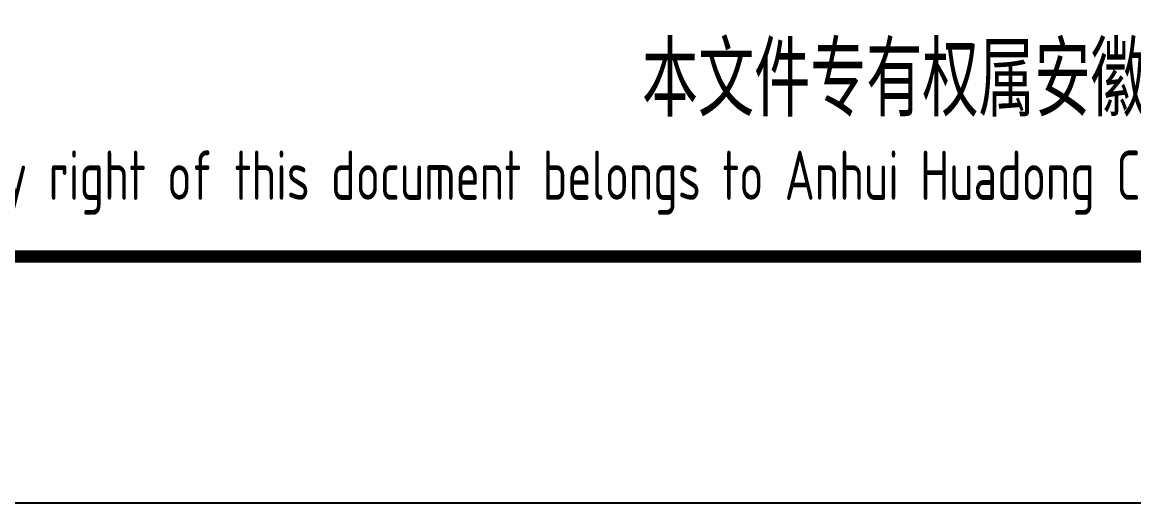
# Model space of a CAD drawing. Extents: x 6250600 to 6678662, y -692028 to -290561.
# Drawn here: x 6374005 to 6378524, y -372379 to -370428 of the extents above; entities that cross this region are included whole.
import ezdxf
from ezdxf.enums import TextEntityAlignment as Align

# ---------------------------------------------------------------- set-up
doc = ezdxf.new("R2010")
doc.units = 0
doc.header["$LTSCALE"] = 1000
doc.header["$MEASUREMENT"] = 0
doc.layers.get('0').update_dxf_attribs({"linetype": 'CONTINUOUS'})
doc.layers.add('PUB_TITLE', color=4, linetype='CONTINUOUS')
doc.styles.add('AHD', font='sceie.shx', dxfattribs={"width": 0.7, "bigfont": 'sceic.shx'})

msp = doc.modelspace()

# ---------------------------------------------------------------- linework, layer by layer
msp.add_line((6372119.6, -371378.7), (6390119.6, -371378.7))
at = {"layer": 'PUB_TITLE', "linetype": 'Continuous'}
msp.add_lwpolyline([(6331719.6, -372378.7), (6391119.6, -372378.7), (6391119.6, -330378.7), (6331719.6, -330378.7)], close=True, dxfattribs=at)
at = {"layer": 'PUB_TITLE', "const_width": 50}
msp.add_lwpolyline([(6334219.6, -371378.7), (6390119.6, -371378.7), (6390119.6, -331378.7), (6334219.6, -331378.7)], close=True, dxfattribs=at)

# ---------------------------------------------------------------- texts
at = {"style": 'AHD', "width": 0.8}
for s, height, p in [('本文件专有权属安徽华东化工医药工程有限责任公司所有,未经许可不得复制或转让给第三方', 300, (6381119.6, -370678.7)), ('本文件专有权属安徽华东化工医药工程有限责任公司所有,未经许可不得复制或转让给第三方', 300, (6381119.6, -370678.7)), ('The proprietary right of this document belongs to Anhui Huadong Chemical And Medical Engineering  Co.,Ltd.  and any replication or transfer to the 3rd. side is forbidden without its permission. ', 200, (6381119.6, -371078.7)), ('The proprietary right of this document belongs to Anhui Huadong Chemical And Medical Engineering  Co.,Ltd.  and any replication or transfer to the 3rd. side is forbidden without its permission. ', 200, (6381119.6, -371078.7))]:
    msp.add_text(s, height=height, dxfattribs=at).set_placement(p, align=Align.MIDDLE)

doc.saveas('drawing.dxf')
